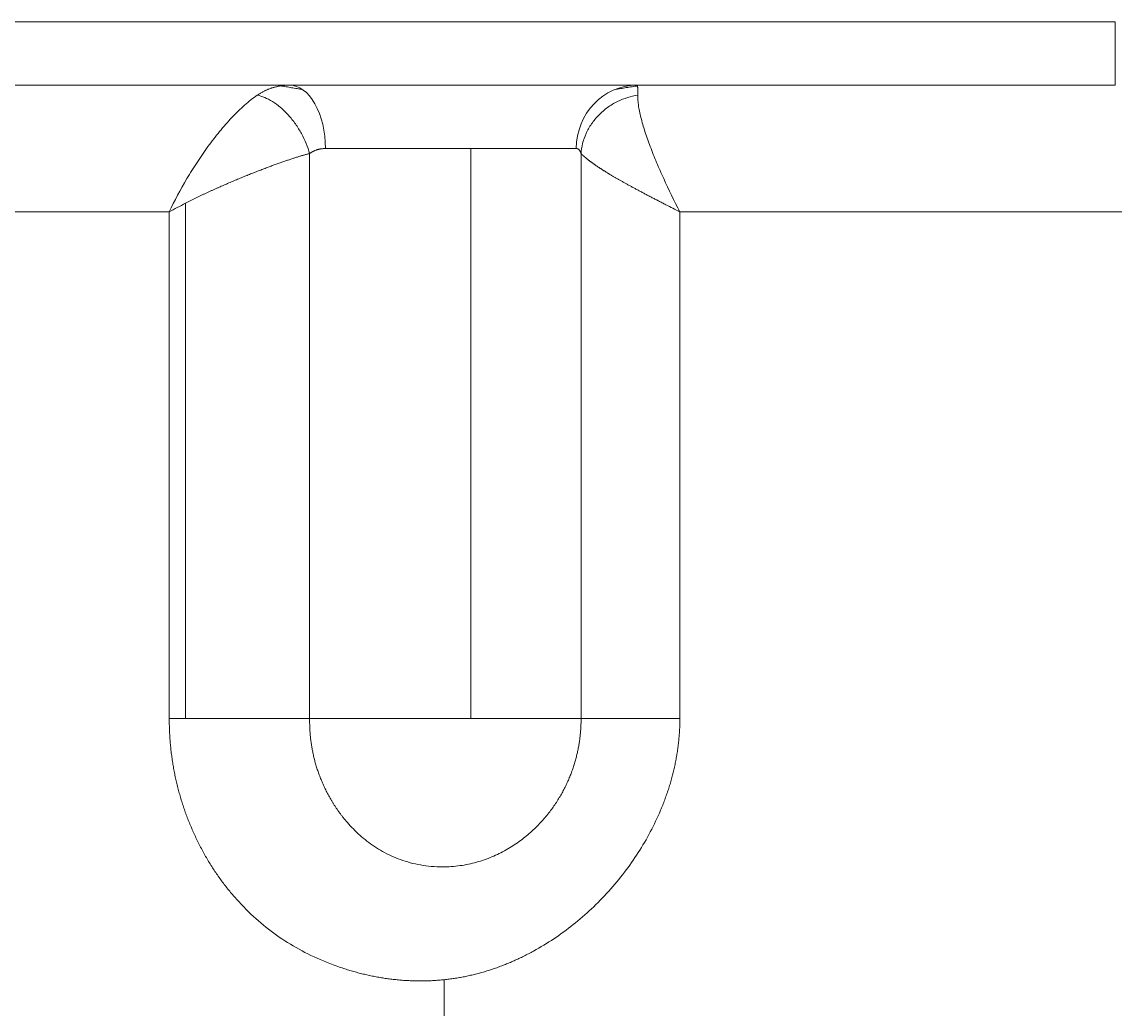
# Model space of a CAD drawing. Header units: millimetres. Extents: x 2915 to 5291, y 1031 to 4391.
# Drawn here: x 3768.33 to 3776.96, y 2247.19 to 2254.98 of the extents above; entities that cross this region are included whole.
import ezdxf

# ---------------------------------------------------------------- set-up
doc = ezdxf.new("R2010")
doc.units = ezdxf.units.MM

msp = doc.modelspace()

# ---------------------------------------------------------------- linework, layer by layer
at = {"linetype": 'Continuous', "lineweight": 13, "extrusion": (0, 1, 0)}
for p, q in [((3776.9591, 2254.9828), (3759.7091, 2254.9828)), ((3776.9591, 2254.9828), (3776.9591, 2254.4828)), ((3770.729, 2253.9828), (3771.8764, 2253.9828)), ((3771.8764, 2253.9828), (3772.7082, 2253.9828)), ((3771.8764, 2253.9828), (3771.8764, 2249.4828)), ((3770.6044, 2253.9433), (3770.604, 2249.4828)), ((3772.7459, 2249.4828), (3772.7459, 2253.9433)), ((3769.6259, 2249.4828), (3769.6259, 2253.5513)), ((3765.7628, 2253.4828), (3769.4968, 2253.4828)), ((3769.4968, 2253.4828), (3769.4968, 2249.4828)), ((3773.5255, 2253.4828), (3778.0224, 2253.4828)), ((3773.5255, 2249.4828), (3773.5255, 2253.4828)), ((3771.8764, 2249.4828), (3770.6044, 2249.4828)), ((3772.7459, 2249.4828), (3771.8764, 2249.4828)), ((3771.6657, 2247.4216), (3771.6656, 2245.4828))]:
    msp.add_line(p, q, dxfattribs=at)
at = {"linetype": 'Continuous', "lineweight": 18, "extrusion": (0, 1, 0)}
msp.add_line((3776.9591, 2254.4828), (3760.2091, 2254.4828), dxfattribs=at)
at = {"linetype": 'Continuous', "lineweight": 13}
for centre, major_axis, ratio, start_param, end_param in [((3770.4452, 2253.9828), (0, -0.5), 0.567506, 1.570796, 3.141593), ((3773.1857, 2253.9828), (0, 0.5), 0.954974, 0, 1.570796)]:
    msp.add_ellipse(centre, major_axis=major_axis, ratio=ratio, start_param=start_param, end_param=end_param, dxfattribs=at)
for points, knots in [([(3770.1913, 2254.4039), (3770.1577, 2254.3809), (3770.1073, 2254.3408), (3770.0405, 2254.2783), (3769.9905, 2254.2273), (3769.9415, 2254.1732), (3769.8939, 2254.117), (3769.8475, 2254.0587), (3769.7872, 2253.9782), (3769.7151, 2253.8741), (3769.6617, 2253.7884), (3769.585, 2253.6587), (3769.5384, 2253.5706), (3769.4968, 2253.4828)], [0, 0, 0, 0, 0.125, 0.1875, 0.25, 0.3125, 0.375, 0.4375, 0.5, 0.625, 0.75, 0.75, 1, 1, 1, 1]), ([(3770.6044, 2253.9433), (3770.5897, 2253.994), (3770.5572, 2254.0749), (3770.4935, 2254.1781), (3770.4374, 2254.2489), (3770.3756, 2254.3091), (3770.2907, 2254.3713), (3770.2287, 2254.3961), (3770.1913, 2254.4039)], [0, 0, 0, 0, 0.250842, 0.376318, 0.501794, 0.62727, 0.752747, 1, 1, 1, 1]), ([(3773.1926, 2254.4039), (3773.1401, 2254.3961), (3773.0571, 2254.3713), (3772.9535, 2254.3091), (3772.8836, 2254.2489), (3772.8258, 2254.1782), (3772.7684, 2254.0749), (3772.7494, 2253.994), (3772.7459, 2253.9433)], [0, 0, 0, 0, 0.247163, 0.37264, 0.498117, 0.623594, 0.74907, 1, 1, 1, 1]), ([(3773.5255, 2253.4828), (3773.4801, 2253.5706), (3773.437, 2253.6587), (3773.3779, 2253.7884), (3773.3403, 2253.8741), (3773.2987, 2253.9783), (3773.2693, 2254.0587), (3773.2495, 2254.117), (3773.2321, 2254.1732), (3773.2174, 2254.2273), (3773.2055, 2254.2783), (3773.1944, 2254.3408), (3773.1916, 2254.3809), (3773.1926, 2254.4039)], [0, 0, 0, 0, 0.25, 0.25, 0.375, 0.5, 0.5625, 0.625, 0.6875, 0.75, 0.8125, 0.875, 1, 1, 1, 1]), ([(3770.729, 2253.9828), (3770.7264, 2253.9827), (3770.7213, 2253.9827), (3770.7137, 2253.9823), (3770.7062, 2253.9817), (3770.6987, 2253.9809), (3770.6914, 2253.9798), (3770.6842, 2253.9784), (3770.677, 2253.9768), (3770.6699, 2253.975), (3770.663, 2253.973), (3770.6561, 2253.9706), (3770.6493, 2253.9681), (3770.6426, 2253.9653), (3770.636, 2253.9622), (3770.6295, 2253.959), (3770.6231, 2253.9554), (3770.6168, 2253.9517), (3770.6105, 2253.9476), (3770.6064, 2253.9448), (3770.6044, 2253.9433)], [0, 0, 0, 0, 0.05692, 0.11346, 0.169659, 0.225558, 0.281196, 0.336616, 0.39186, 0.446968, 0.501984, 0.55695, 0.611909, 0.666904, 0.721978, 0.777173, 0.83253, 0.888093, 0.943903, 1, 1, 1, 1]), ([(3772.7459, 2253.9433), (3772.7454, 2253.9448), (3772.7444, 2253.9476), (3772.7429, 2253.9517), (3772.7412, 2253.9554), (3772.7396, 2253.959), (3772.7378, 2253.9622), (3772.736, 2253.9653), (3772.7341, 2253.9681), (3772.7321, 2253.9706), (3772.7301, 2253.973), (3772.728, 2253.975), (3772.7258, 2253.9768), (3772.7235, 2253.9784), (3772.7212, 2253.9798), (3772.7187, 2253.9809), (3772.7162, 2253.9817), (3772.7136, 2253.9823), (3772.711, 2253.9827), (3772.7091, 2253.9827), (3772.7082, 2253.9828)], [0, 0, 0, 0, 0.056097, 0.111907, 0.16747, 0.222827, 0.278022, 0.333096, 0.388091, 0.44305, 0.498016, 0.553032, 0.60814, 0.663384, 0.718804, 0.774442, 0.830341, 0.88654, 0.94308, 1, 1, 1, 1]), ([(3770.6044, 2253.9433), (3770.6009, 2253.9424), (3770.5939, 2253.9406), (3770.5832, 2253.9377), (3770.5722, 2253.9347), (3770.561, 2253.9315), (3770.5496, 2253.9282), (3770.5379, 2253.9248), (3770.526, 2253.9212), (3770.5139, 2253.9174), (3770.5014, 2253.9136), (3770.4888, 2253.9096), (3770.4759, 2253.9054), (3770.4627, 2253.9011), (3770.4493, 2253.8967), (3770.4356, 2253.8921), (3770.4217, 2253.8874), (3770.4076, 2253.8825), (3770.3932, 2253.8775), (3770.3785, 2253.8724), (3770.3636, 2253.8671), (3770.3485, 2253.8617), (3770.3331, 2253.8561), (3770.3174, 2253.8504), (3770.3015, 2253.8446), (3770.2854, 2253.8386), (3770.269, 2253.8325), (3770.2524, 2253.8262), (3770.2356, 2253.8198), (3770.2185, 2253.8132), (3770.2012, 2253.8066), (3770.1837, 2253.7997), (3770.1659, 2253.7928), (3770.148, 2253.7856), (3770.1298, 2253.7784), (3770.1114, 2253.771), (3770.0928, 2253.7635), (3770.0741, 2253.7558), (3770.0551, 2253.748), (3770.0359, 2253.74), (3770.0166, 2253.7319), (3769.9971, 2253.7237), (3769.9774, 2253.7153), (3769.9576, 2253.7068), (3769.9376, 2253.6981), (3769.9174, 2253.6893), (3769.8972, 2253.6804), (3769.8768, 2253.6713), (3769.8563, 2253.6621), (3769.8357, 2253.6527), (3769.8149, 2253.6432), (3769.7941, 2253.6336), (3769.7732, 2253.6238), (3769.7523, 2253.6138), (3769.7313, 2253.6038), (3769.7102, 2253.5936), (3769.6891, 2253.5832), (3769.668, 2253.5727), (3769.6469, 2253.5621), (3769.6329, 2253.5549), (3769.6259, 2253.5513)], [0, 0, 0, 0, 0.012656, 0.025464, 0.038424, 0.051538, 0.064805, 0.078226, 0.091803, 0.105535, 0.119424, 0.133469, 0.147672, 0.162033, 0.176552, 0.19123, 0.206068, 0.221066, 0.236224, 0.251543, 0.267023, 0.282665, 0.298469, 0.314436, 0.330565, 0.346858, 0.363314, 0.379934, 0.396719, 0.413668, 0.430782, 0.448062, 0.465507, 0.483117, 0.500894, 0.518838, 0.536948, 0.555225, 0.573669, 0.59228, 0.611059, 0.630006, 0.649122, 0.668405, 0.687857, 0.707478, 0.727268, 0.747228, 0.767356, 0.787654, 0.808122, 0.82876, 0.849568, 0.870546, 0.891694, 0.913014, 0.934504, 0.956165, 0.977997, 1, 1, 1, 1]), ([(3773.4148, 2253.5391), (3773.4098, 2253.5417), (3773.4, 2253.5468), (3773.3853, 2253.5543), (3773.3708, 2253.5618), (3773.3565, 2253.5693), (3773.3423, 2253.5766), (3773.3282, 2253.5839), (3773.3143, 2253.5911), (3773.3006, 2253.5983), (3773.2871, 2253.6054), (3773.2737, 2253.6124), (3773.2605, 2253.6193), (3773.2474, 2253.6262), (3773.2345, 2253.633), (3773.2218, 2253.6398), (3773.2093, 2253.6465), (3773.1969, 2253.6531), (3773.1847, 2253.6596), (3773.1727, 2253.6661), (3773.1608, 2253.6725), (3773.1491, 2253.6788), (3773.1376, 2253.6851), (3773.1263, 2253.6913), (3773.1152, 2253.6974), (3773.1042, 2253.7035), (3773.0934, 2253.7094), (3773.0828, 2253.7154), (3773.0724, 2253.7212), (3773.0621, 2253.727), (3773.0521, 2253.7327), (3773.0422, 2253.7384), (3773.0325, 2253.7439), (3773.0229, 2253.7495), (3773.0136, 2253.7549), (3773.0044, 2253.7603), (3772.9954, 2253.7656), (3772.9865, 2253.7708), (3772.9779, 2253.776), (3772.9694, 2253.7811), (3772.9611, 2253.7861), (3772.953, 2253.7911), (3772.945, 2253.796), (3772.9372, 2253.8008), (3772.9296, 2253.8055), (3772.9222, 2253.8102), (3772.9149, 2253.8148), (3772.9078, 2253.8194), (3772.9008, 2253.8239), (3772.894, 2253.8283), (3772.8874, 2253.8326), (3772.881, 2253.8369), (3772.8747, 2253.8411), (3772.8685, 2253.8453), (3772.8626, 2253.8493), (3772.8568, 2253.8533), (3772.8511, 2253.8573), (3772.8456, 2253.8611), (3772.8402, 2253.8649), (3772.835, 2253.8686), (3772.83, 2253.8723), (3772.8251, 2253.8759), (3772.8203, 2253.8794), (3772.8157, 2253.8829), (3772.8113, 2253.8863), (3772.8069, 2253.8896), (3772.8028, 2253.8928), (3772.7987, 2253.896), (3772.7948, 2253.8991), (3772.791, 2253.9021), (3772.7874, 2253.9051), (3772.7839, 2253.908), (3772.7805, 2253.9109), (3772.7773, 2253.9136), (3772.7742, 2253.9163), (3772.7712, 2253.919), (3772.7683, 2253.9215), (3772.7655, 2253.924), (3772.7629, 2253.9264), (3772.7604, 2253.9288), (3772.758, 2253.9311), (3772.7557, 2253.9333), (3772.7535, 2253.9354), (3772.7514, 2253.9375), (3772.7495, 2253.9395), (3772.7476, 2253.9415), (3772.7465, 2253.9427), (3772.7459, 2253.9433)], [0, 0, 0, 0, 0.015167, 0.030251, 0.045253, 0.060171, 0.075007, 0.08976, 0.10443, 0.119018, 0.133523, 0.147945, 0.162285, 0.176543, 0.190718, 0.204811, 0.218821, 0.232749, 0.246596, 0.26036, 0.274042, 0.287642, 0.30116, 0.314596, 0.327951, 0.341224, 0.354415, 0.367524, 0.380552, 0.393499, 0.406364, 0.419148, 0.431851, 0.444472, 0.457013, 0.469472, 0.481851, 0.494148, 0.506365, 0.518501, 0.530557, 0.542532, 0.554427, 0.566242, 0.577976, 0.58963, 0.601204, 0.612698, 0.624113, 0.635447, 0.646702, 0.657878, 0.668974, 0.679991, 0.690929, 0.701787, 0.712567, 0.723268, 0.733891, 0.744434, 0.7549, 0.765287, 0.775596, 0.785827, 0.79598, 0.806056, 0.816054, 0.825974, 0.835818, 0.845584, 0.855273, 0.864886, 0.874422, 0.883882, 0.893266, 0.902573, 0.911805, 0.920961, 0.930042, 0.939048, 0.947978, 0.956834, 0.965615, 0.974322, 0.982955, 0.991514, 1, 1, 1, 1]), ([(3770.6044, 2249.4828), (3770.5347, 2249.4828), (3770.3714, 2249.4828), (3770.0751, 2249.4828), (3769.8167, 2249.4828), (3769.6726, 2249.4828), (3769.6259, 2249.4828)], [0, 0, 0, 0, 0.285013, 0.570025, 0.855038, 1, 1, 1, 1]), ([(3770.604, 2249.4828), (3770.6041, 2249.4766), (3770.6041, 2249.4644), (3770.6044, 2249.4462), (3770.6049, 2249.4282), (3770.6056, 2249.4104), (3770.6065, 2249.3927), (3770.6076, 2249.3752), (3770.6089, 2249.3578), (3770.6105, 2249.3404), (3770.6123, 2249.3232), (3770.6143, 2249.306), (3770.6166, 2249.2889), (3770.6191, 2249.2718), (3770.6219, 2249.2547), (3770.625, 2249.2376), (3770.6283, 2249.2204), (3770.6318, 2249.2033), (3770.6357, 2249.1861), (3770.6398, 2249.1689), (3770.6443, 2249.1516), (3770.649, 2249.1343), (3770.654, 2249.1169), (3770.6593, 2249.0994), (3770.665, 2249.0818), (3770.6709, 2249.0641), (3770.6772, 2249.0464), (3770.6839, 2249.0286), (3770.6908, 2249.0107), (3770.6982, 2248.9927), (3770.7059, 2248.9746), (3770.7139, 2248.9564), (3770.7224, 2248.9382), (3770.7312, 2248.9199), (3770.7405, 2248.9015), (3770.7501, 2248.8831), (3770.7602, 2248.8646), (3770.7707, 2248.8461), (3770.7817, 2248.8276), (3770.7931, 2248.8091), (3770.805, 2248.7905), (3770.8173, 2248.772), (3770.8301, 2248.7535), (3770.8434, 2248.7351), (3770.8573, 2248.7167), (3770.8716, 2248.6984), (3770.8865, 2248.6802), (3770.9118, 2248.6506), (3770.9491, 2248.6103), (3771.0003, 2248.5614), (3771.0557, 2248.5152), (3771.1154, 2248.4722), (3771.1795, 2248.4329), (3771.2481, 2248.3981), (3771.321, 2248.3682), (3771.3983, 2248.3439), (3771.4797, 2248.3258), (3771.565, 2248.3145), (3771.6693, 2248.3101), (3771.7891, 2248.3184), (3771.92, 2248.3457), (3772.0419, 2248.3881), (3772.1542, 2248.4432), (3772.2563, 2248.5086), (3772.3478, 2248.5822), (3772.4144, 2248.6476), (3772.4609, 2248.7), (3772.4911, 2248.7371), (3772.5191, 2248.7743), (3772.5449, 2248.8117), (3772.5687, 2248.8491), (3772.5906, 2248.8863), (3772.6106, 2248.9233), (3772.6289, 2248.96), (3772.6455, 2248.9963), (3772.6605, 2249.0323), (3772.674, 2249.0679), (3772.6862, 2249.103), (3772.697, 2249.1378), (3772.7066, 2249.1723), (3772.715, 2249.2065), (3772.7224, 2249.2405), (3772.7287, 2249.2744), (3772.7339, 2249.3083), (3772.7383, 2249.3423), (3772.7417, 2249.3767), (3772.7441, 2249.4115), (3772.7456, 2249.4469), (3772.7458, 2249.4707), (3772.7459, 2249.4828)], [0, 0, 0, 0, 0.005081, 0.010103, 0.015074, 0.02, 0.024887, 0.029742, 0.034571, 0.03938, 0.044175, 0.048963, 0.053749, 0.058538, 0.063336, 0.068148, 0.07298, 0.077836, 0.08272, 0.087638, 0.092593, 0.097588, 0.102629, 0.107718, 0.112858, 0.118052, 0.123304, 0.128616, 0.13399, 0.139428, 0.144934, 0.150507, 0.156151, 0.161867, 0.167656, 0.17352, 0.179459, 0.185476, 0.19157, 0.197744, 0.203997, 0.210331, 0.216746, 0.223244, 0.229824, 0.236487, 0.243234, 0.250066, 0.270157, 0.290721, 0.311766, 0.333306, 0.355361, 0.377958, 0.401133, 0.424923, 0.449376, 0.474539, 0.50046, 0.540794, 0.579325, 0.616242, 0.651714, 0.685875, 0.718817, 0.750588, 0.764276, 0.777616, 0.790614, 0.803275, 0.815605, 0.82761, 0.839299, 0.850682, 0.861769, 0.872576, 0.883119, 0.893419, 0.903498, 0.913384, 0.923107, 0.932702, 0.942209, 0.95167, 0.961132, 0.970643, 0.980255, 0.990022, 1, 1, 1, 1]), ([(3773.5255, 2249.4828), (3773.4344, 2249.4828), (3773.2494, 2249.4828), (3773.0022, 2249.4828), (3772.8233, 2249.4828), (3772.7625, 2249.4828), (3772.7459, 2249.4828)], [0, 0, 0, 0, 0.249774, 0.499849, 0.749925, 1, 1, 1, 1])]:
    msp.add_open_spline(points, degree=3, knots=knots, dxfattribs=at)
at = {"linetype": 'Continuous', "lineweight": 18}
for points, knots in [([(3770.1913, 2254.4039), (3770.1943, 2254.4059), (3770.2001, 2254.4098), (3770.209, 2254.4155), (3770.218, 2254.4209), (3770.2271, 2254.4261), (3770.2362, 2254.4311), (3770.2455, 2254.4358), (3770.2548, 2254.4404), (3770.2642, 2254.4447), (3770.2737, 2254.4488), (3770.2832, 2254.4526), (3770.2928, 2254.4563), (3770.3025, 2254.4597), (3770.3123, 2254.4628), (3770.3222, 2254.4658), (3770.3321, 2254.4685), (3770.3421, 2254.471), (3770.3521, 2254.4732), (3770.3622, 2254.4752), (3770.3724, 2254.477), (3770.3826, 2254.4785), (3770.3929, 2254.4798), (3770.4033, 2254.4809), (3770.4137, 2254.4817), (3770.4242, 2254.4823), (3770.4347, 2254.4827), (3770.4417, 2254.4827), (3770.4452, 2254.4828)], [0, 0, 0, 0, 0.037952, 0.075942, 0.113969, 0.152035, 0.190139, 0.228283, 0.266466, 0.304689, 0.342953, 0.381257, 0.419603, 0.45799, 0.496419, 0.534891, 0.573406, 0.611964, 0.650565, 0.689211, 0.7279, 0.766635, 0.805414, 0.844239, 0.88311, 0.922027, 0.96099, 1, 1, 1, 1]), ([(3773.1857, 2254.4828), (3773.186, 2254.4827), (3773.1865, 2254.4827), (3773.1873, 2254.4823), (3773.188, 2254.4817), (3773.1886, 2254.4809), (3773.1893, 2254.4798), (3773.1898, 2254.4785), (3773.1904, 2254.477), (3773.1908, 2254.4752), (3773.1913, 2254.4732), (3773.1917, 2254.471), (3773.192, 2254.4685), (3773.1923, 2254.4658), (3773.1926, 2254.4628), (3773.1928, 2254.4597), (3773.193, 2254.4563), (3773.1932, 2254.4526), (3773.1933, 2254.4488), (3773.1933, 2254.4447), (3773.1934, 2254.4404), (3773.1934, 2254.4358), (3773.1933, 2254.4311), (3773.1933, 2254.4261), (3773.1931, 2254.4209), (3773.193, 2254.4155), (3773.1928, 2254.4098), (3773.1927, 2254.4059), (3773.1926, 2254.4039)], [0, 0, 0, 0, 0.03901, 0.077973, 0.11689, 0.155761, 0.194586, 0.233365, 0.2721, 0.310789, 0.349435, 0.388036, 0.426594, 0.465109, 0.503581, 0.54201, 0.580397, 0.618743, 0.657047, 0.695311, 0.733534, 0.771717, 0.809861, 0.847965, 0.886031, 0.924058, 0.962048, 1, 1, 1, 1]), ([(3771.6657, 2247.4216), (3771.6588, 2247.4209), (3771.6451, 2247.4195), (3771.6244, 2247.4178), (3771.6038, 2247.4162), (3771.5831, 2247.4149), (3771.5625, 2247.4139), (3771.5418, 2247.413), (3771.5212, 2247.4124), (3771.5006, 2247.412), (3771.4799, 2247.4118), (3771.4593, 2247.4119), (3771.4386, 2247.4122), (3771.418, 2247.4127), (3771.3973, 2247.4135), (3771.3767, 2247.4145), (3771.356, 2247.4157), (3771.3354, 2247.4172), (3771.3147, 2247.4188), (3771.2941, 2247.4208), (3771.2735, 2247.4229), (3771.2528, 2247.4253), (3771.2322, 2247.4279), (3771.2115, 2247.4307), (3771.1909, 2247.4338), (3771.1703, 2247.437), (3771.1496, 2247.4406), (3771.129, 2247.4443), (3771.1084, 2247.4483), (3771.0877, 2247.4525), (3771.0671, 2247.4569), (3771.0465, 2247.4616), (3771.0259, 2247.4665), (3771.0052, 2247.4716), (3770.9846, 2247.477), (3770.964, 2247.4826), (3770.9434, 2247.4884), (3770.9227, 2247.4944), (3770.9021, 2247.5007), (3770.8815, 2247.5072), (3770.8609, 2247.5139), (3770.7786, 2247.5418), (3770.6391, 2247.5977), (3770.4514, 2247.6978), (3770.2784, 2247.8168), (3770.1496, 2247.929), (3770.0574, 2248.0232), (3769.9957, 2248.0923), (3769.9374, 2248.164), (3769.8826, 2248.2383), (3769.8311, 2248.3152), (3769.7831, 2248.3948), (3769.7385, 2248.4769), (3769.6972, 2248.5616), (3769.666, 2248.6334), (3769.6432, 2248.6909), (3769.6273, 2248.7332), (3769.6124, 2248.7757), (3769.5984, 2248.8184), (3769.5853, 2248.8613), (3769.5731, 2248.9044), (3769.5619, 2248.9477), (3769.5515, 2248.9912), (3769.542, 2249.0349), (3769.5334, 2249.0788), (3769.5257, 2249.1229), (3769.5189, 2249.1672), (3769.5131, 2249.2117), (3769.5081, 2249.2564), (3769.504, 2249.3013), (3769.5008, 2249.3464), (3769.4985, 2249.3916), (3769.4971, 2249.4371), (3769.4969, 2249.4675), (3769.4968, 2249.4828)], [0, 0, 0, 0, 0.00622, 0.012437, 0.018651, 0.024864, 0.031076, 0.037288, 0.043501, 0.049714, 0.05593, 0.062147, 0.068369, 0.074594, 0.080823, 0.087058, 0.093299, 0.099547, 0.105802, 0.112064, 0.118336, 0.124617, 0.130908, 0.137209, 0.143522, 0.149847, 0.156185, 0.162536, 0.1689, 0.17528, 0.181674, 0.188085, 0.194512, 0.200956, 0.207418, 0.213898, 0.220397, 0.226916, 0.233454, 0.240014, 0.246595, 0.253197, 0.319104, 0.383212, 0.44621, 0.508823, 0.536575, 0.564096, 0.591444, 0.618677, 0.645856, 0.67304, 0.70029, 0.727664, 0.755221, 0.768317, 0.781352, 0.794333, 0.807267, 0.82016, 0.833018, 0.845848, 0.858656, 0.871449, 0.884234, 0.897016, 0.909804, 0.922603, 0.935419, 0.948261, 0.961133, 0.974043, 0.986996, 1, 1, 1, 1]), ([(3773.5255, 2249.4828), (3773.5254, 2249.4759), (3773.5254, 2249.462), (3773.525, 2249.4413), (3773.5243, 2249.4206), (3773.5234, 2249.3998), (3773.5223, 2249.3791), (3773.5209, 2249.3584), (3773.5193, 2249.3377), (3773.5174, 2249.3169), (3773.5152, 2249.2962), (3773.5129, 2249.2755), (3773.5102, 2249.2548), (3773.5073, 2249.2341), (3773.5042, 2249.2134), (3773.5008, 2249.1927), (3773.4972, 2249.172), (3773.4934, 2249.1513), (3773.4892, 2249.1306), (3773.4849, 2249.11), (3773.4803, 2249.0893), (3773.4754, 2249.0686), (3773.4703, 2249.0479), (3773.4649, 2249.0273), (3773.4593, 2249.0066), (3773.4535, 2248.9859), (3773.4474, 2248.9653), (3773.441, 2248.9446), (3773.4344, 2248.924), (3773.4276, 2248.9033), (3773.4205, 2248.8827), (3773.4132, 2248.862), (3773.4056, 2248.8414), (3773.3978, 2248.8208), (3773.3897, 2248.8001), (3773.3814, 2248.7795), (3773.3515, 2248.7077), (3773.2944, 2248.5869), (3773.1989, 2248.4231), (3773.0889, 2248.2665), (3772.9652, 2248.1182), (3772.8303, 2247.9799), (3772.6857, 2247.8543), (3772.5327, 2247.7426), (3772.4129, 2247.67), (3772.3324, 2247.6269), (3772.294, 2247.6073), (3772.2555, 2247.5886), (3772.2169, 2247.5709), (3772.1782, 2247.5541), (3772.1394, 2247.5383), (3772.1004, 2247.5234), (3772.0614, 2247.5094), (3772.0223, 2247.4964), (3771.9831, 2247.4843), (3771.9437, 2247.4731), (3771.9043, 2247.4629), (3771.8648, 2247.4537), (3771.8252, 2247.4453), (3771.7855, 2247.438), (3771.7456, 2247.4315), (3771.7057, 2247.426), (3771.6791, 2247.423), (3771.6657, 2247.4216)], [0, 0, 0, 0, 0.00676, 0.013521, 0.020282, 0.027045, 0.033812, 0.040582, 0.047358, 0.054139, 0.060927, 0.067724, 0.074529, 0.081345, 0.088171, 0.09501, 0.101861, 0.108727, 0.115607, 0.122503, 0.129416, 0.136347, 0.143296, 0.150265, 0.157254, 0.164265, 0.171298, 0.178355, 0.185435, 0.192541, 0.199672, 0.206831, 0.214016, 0.221231, 0.228474, 0.235748, 0.243052, 0.304784, 0.366771, 0.429481, 0.493365, 0.557632, 0.621018, 0.683973, 0.746955, 0.761559, 0.776065, 0.790479, 0.804806, 0.819055, 0.833229, 0.847337, 0.861384, 0.875377, 0.889323, 0.903228, 0.917099, 0.930943, 0.944767, 0.958578, 0.972383, 0.986188, 1, 1, 1, 1])]:
    msp.add_open_spline(points, degree=3, knots=knots, dxfattribs=at)
for points in [[(3770.5488, 2254.4483), (3770.3746, 2254.4779)], [(3773.194, 2254.4782), (3773.0115, 2254.4483)]]:
    msp.add_open_spline(points, degree=1, dxfattribs=at)
at = {"linetype": 'Continuous', "lineweight": 13}
for points in [[(3769.6259, 2253.5513), (3769.5817, 2253.5285), (3769.5385, 2253.5056), (3769.4968, 2253.4828)], [(3773.5255, 2253.4828), (3773.488, 2253.5016), (3773.4511, 2253.5203), (3773.4148, 2253.5391)], [(3769.6259, 2249.4828), (3769.5809, 2249.4828), (3769.5377, 2249.4828), (3769.4968, 2249.4828)]]:
    msp.add_open_spline(points, degree=3, dxfattribs=at)

doc.saveas('drawing.dxf')
